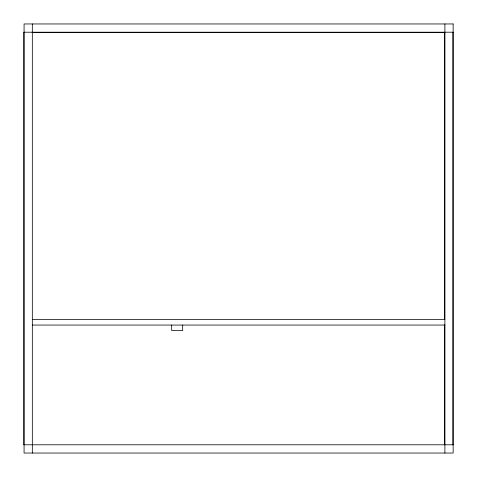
<?xml version="1.0" encoding="UTF-8"?>
<svg xmlns="http://www.w3.org/2000/svg" width="477" height="477" viewBox="0 0 477 477"><rect width="100%" height="100%" fill="white"/><g stroke="black" fill="none" stroke-linecap="round" stroke-linejoin="round"><path stroke-width="0.72" d="M24.071 32.209L453.15 32.209M32.102 32.406L444.677 32.406M32.323 319.56L444.898 319.56M32.323 325.058L444.898 325.058M24.071 444.791L453.15 444.791M452.929 32.209L452.929 444.791M444.898 23.957L444.898 453.043M444.677 32.209L444.677 319.673M444.677 324.891L444.677 444.791M182.685 325.058L182.685 330.561L171.684 330.561L171.684 325.058M32.323 23.957L32.323 453.043M23.85 32.209L23.85 444.791M453.15 23.957L24.071 23.957L24.071 453.043L453.15 453.043L453.15 23.957"/></g></svg>
